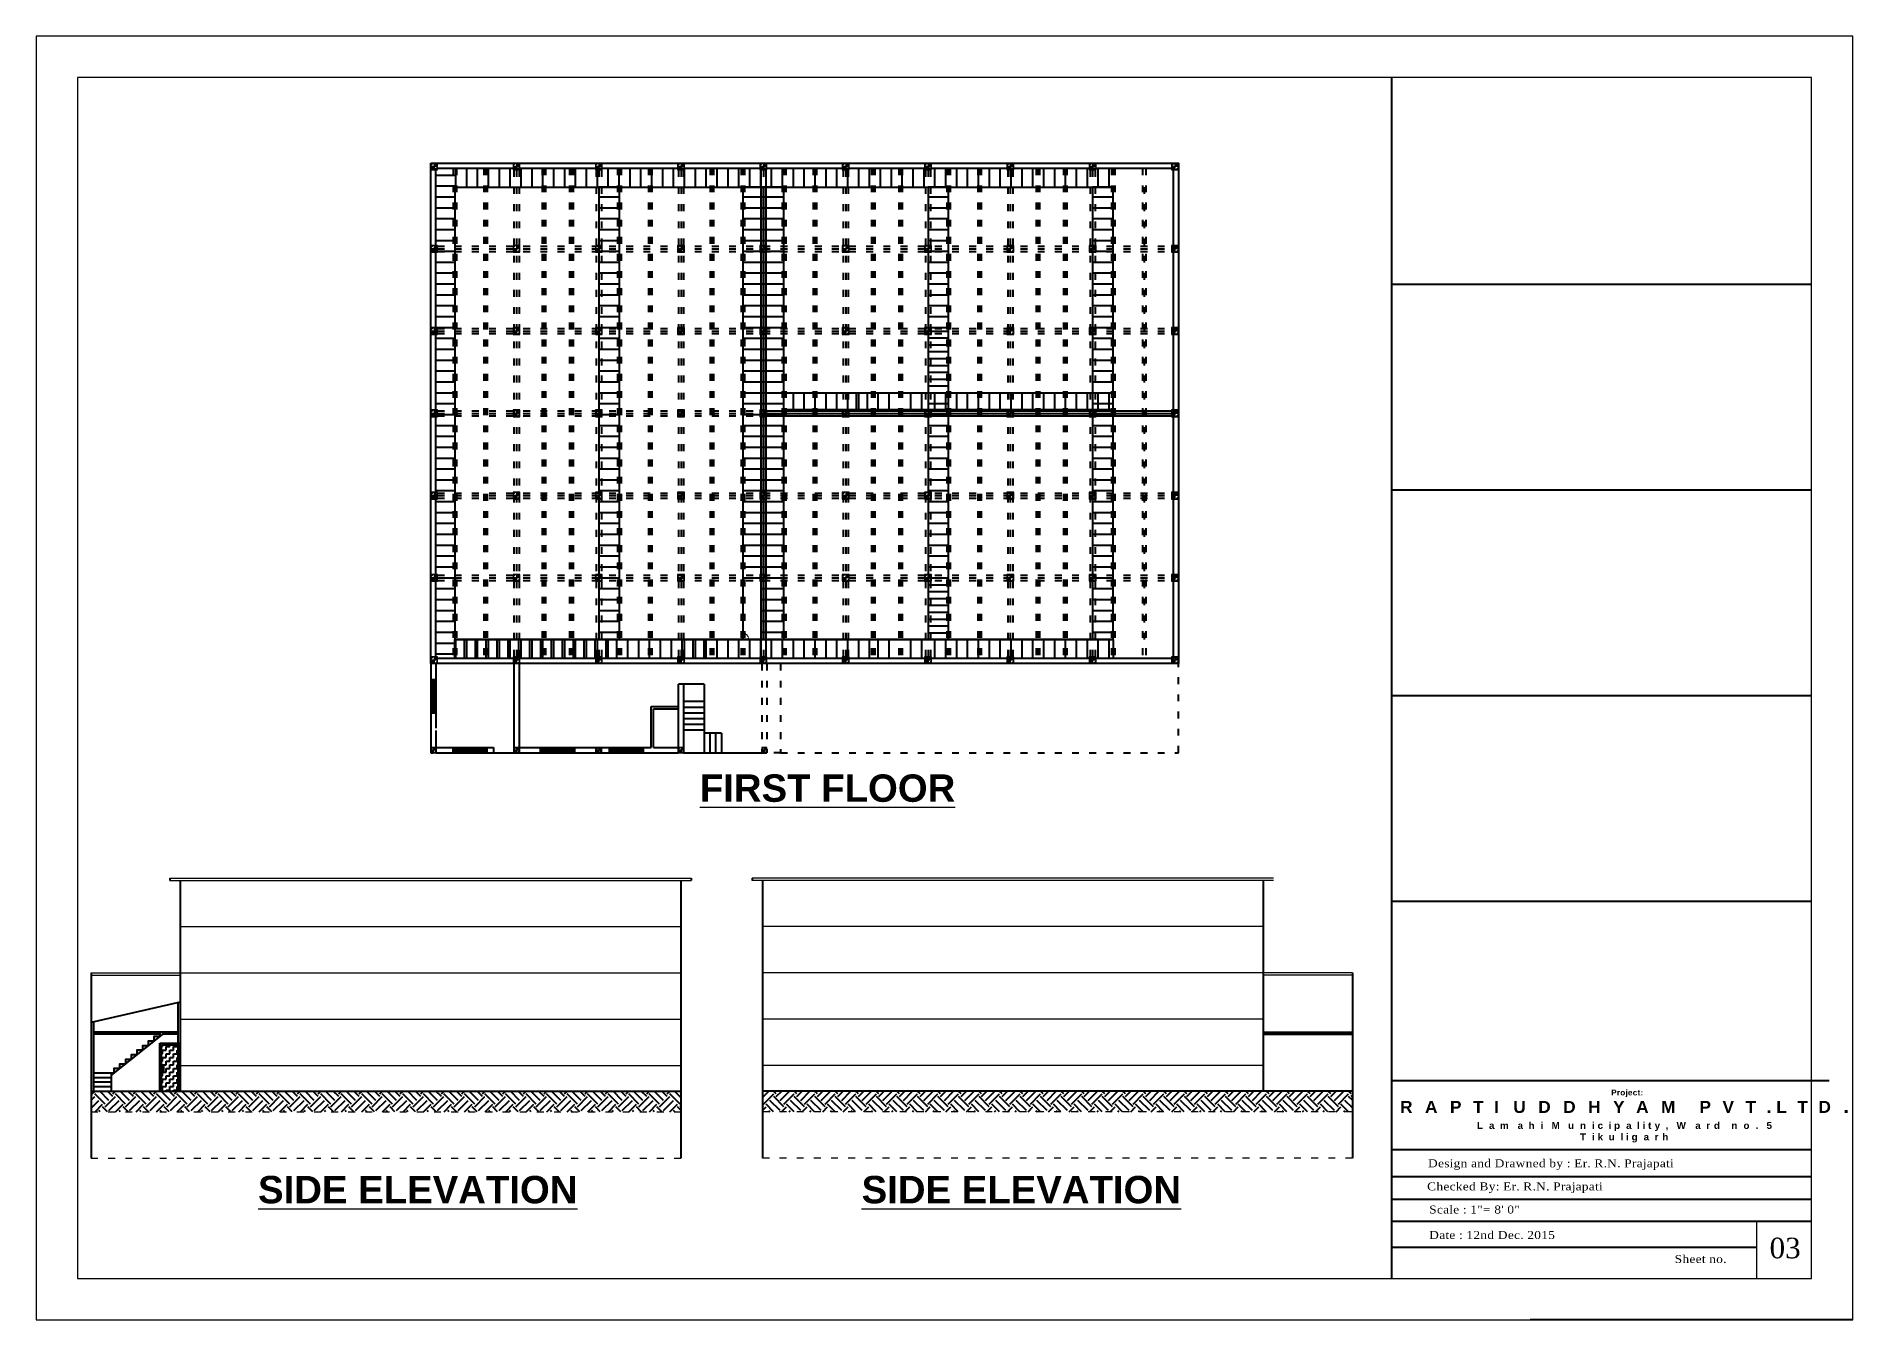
# Model space of a CAD drawing. Extents: x -2338379 to 930990, y -818978 to 106940.
# Drawn here: x 369081 to 372259, y -199437 to -197191 of the extents above; entities that cross this region are included whole.
import ezdxf

# ---------------------------------------------------------------- set-up
doc = ezdxf.new("R2010")
doc.units = 0
doc.header["$MEASUREMENT"] = 0
doc.linetypes.add('ACAD_ISO03W100', pattern=[30, 12, -18])
doc.layers.get('0').update_dxf_attribs({"linetype": 'CONTINUOUS', "lineweight": 30})
for name, color, linetype, lineweight in [('DIM', 6, 'CONTINUOUS', 20), ('Door', 5, 'CONTINUOUS', 5), ('STAIRCASE', 32, 'CONTINUOUS', 25), ('WALL', 1, 'CONTINUOUS', 40), ('way', 252, 'CONTINUOUS', 120), ('win&doors', 4, 'CONTINUOUS', 20)]:
    doc.layers.add(name, color=color, linetype=linetype, lineweight=lineweight)
doc.layers.add('dotline', color=113, linetype='ACAD_ISO03W100')
doc.layers.add('pillar12', color=7, linetype='CONTINUOUS')
doc.styles.get("Standard").update_dxf_attribs({"font": 'times.ttf', "height": 6})
doc.linetypes.add('ZIGZAG', pattern='A,0.0001,-0.2,[131,ltypeshp.shx,S=0.2,R=0,X=-0.2,Y=0],-0.4,[131,ltypeshp.shx,S=0.2,R=180,X=0.2,Y=0],-0.2', length=0.8001)
pattern_1 = [(90, (360629.016, -201776.878), (-19.05, 1e-15), [])]
pattern_2 = [(90, (363795.225, -201776.878), (-19.05, 1e-15), [])]
pattern_3 = [(0, (363795.225, -201776.878), (0, 19.05), [])]

# ---------------------------------------------------------------- blocks, each defined once
blk = doc.blocks.new('pill12')
h = blk.add_hatch(color=5)
h.paths.add_polyline_path([(-6, -6), (6, -6), (6, 6), (-6, 6)], flags=17)
edge = h.paths.add_edge_path(flags=17)
edge.add_line((6, 0), (-6, 0))
edge.add_line((0, 6), (0, -6))
for p, q in [((6, 0), (-6, 0)), ((0, 6), (0, -6))]:
    blk.add_line(p, q)
blk.add_lwpolyline([(-6, -6), (6, -6), (6, 6), (-6, 6)], close=True)
blk = doc.blocks.new('door')
at = {"layer": 'win&doors'}
for p, q in [((-12, 0), (0, 0)), ((0, 0), (0, 12))]:
    blk.add_line(p, q, dxfattribs=at)
at = {"layer": 'win&doors', "const_width": 0.125}
blk.add_lwpolyline([(-12, 0), (0, 0)], dxfattribs=at)
at = {"layer": 'win&doors'}
blk.add_arc((0, 0), 12, 90, 180, dxfattribs=at)
blk = doc.blocks.new('pill9')
h = blk.add_hatch(color=3)
h.paths.add_polyline_path([(-4.5, -4.5), (4.5, -4.5), (4.5, 4.5), (-4.5, 4.5)], flags=16)
edge = h.paths.add_edge_path()
edge.add_line((4.5, 0), (-4.5, 0))
edge.add_line((0, 4.5), (0, -4.5))
for p, q in [((4.5, 0), (-4.5, 0)), ((0, 4.5), (0, -4.5))]:
    blk.add_line(p, q)
blk.add_lwpolyline([(-4.5, -4.5), (4.5, -4.5), (4.5, 4.5), (-4.5, 4.5)], close=True)

msp = doc.modelspace()

# ---------------------------------------------------------------- hatches: boundary and pattern name
at = {"lineweight": 40}
h = msp.add_hatch(dxfattribs=at)
h.set_pattern_fill('EARTH', color=256, scale=4, angle=45, style=0)
h.set_pattern_definition([(45, (357109.615, -201664.222), (4e-15, 35.921024), [25.4, -25.4]), (45, (357102.88, -201657.487), (4e-15, 35.921024), [25.4, -25.4]), (45, (357096.145, -201650.752), (4e-15, 35.921024), [25.4, -25.4]), (135, (357096.145, -201646.262), (-35.921024, 4e-15), [25.4, -25.4]), (135, (357102.88, -201639.527), (-35.921024, 4e-15), [25.4, -25.4]), (135, (357109.615, -201632.791), (-35.921024, 4e-15), [25.4, -25.4])])
h.paths.add_polyline_path([(369176.99, -199073.04), (370208.99, -199073.04), (370208.99, -199037.04), (369176.99, -199037.04)])
h = msp.add_hatch(dxfattribs=at)
h.set_pattern_fill('EARTH', color=256, scale=4, angle=45, style=0)
h.set_pattern_definition([(135, (383450.96, -201664.222), (-4e-15, 35.921024), [25.4, -25.4]), (135, (383457.696, -201657.487), (-4e-15, 35.921024), [25.4, -25.4]), (135, (383464.432, -201650.752), (-4e-15, 35.921024), [25.4, -25.4]), (45, (383464.432, -201646.262), (35.921024, 4e-15), [25.4, -25.4]), (45, (383457.696, -201639.527), (35.921024, 4e-15), [25.4, -25.4]), (45, (383450.96, -201632.791), (35.921024, 4e-15), [25.4, -25.4])])
h.paths.add_polyline_path([(371383.59, -199073.04), (370351.59, -199073.04), (370351.59, -199037.04), (371383.59, -199037.04)])
at = {"layer": 'STAIRCASE', "lineweight": 40}
h = msp.add_hatch(color=5, dxfattribs=at)
h.paths.add_polyline_path([(369216.99, -199005.54), (369212.99, -199005.54), (369212.99, -199008.74)])
h.paths.add_polyline_path([(369226.99, -198997.54), (369216.99, -198997.54), (369216.99, -199005.54)])
h.paths.add_polyline_path([(369236.99, -198989.54), (369226.99, -198989.54), (369226.99, -198997.54)])
h.paths.add_polyline_path([(369239.99, -198981.54), (369236.99, -198981.54), (369236.99, -198989.54), (369239.99, -198987.14)])
h.paths.add_polyline_path([(369241.99, -198981.54), (369239.99, -198981.54), (369239.99, -198987.14), (369241.99, -198985.54)])
h.paths.add_polyline_path([(369246.99, -198981.54), (369241.99, -198981.54), (369241.99, -198985.54)])
h.paths.add_polyline_path([(369256.99, -198973.54), (369246.99, -198973.54), (369246.99, -198981.54)])
h.paths.add_polyline_path([(369263.49, -198968.34), (369263.49, -198965.54), (369256.99, -198965.54), (369256.99, -198973.54)])
h.paths.add_polyline_path([(369265.49, -198966.74), (369265.49, -198965.54), (369263.49, -198965.54), (369263.49, -198968.34)])
h.paths.add_polyline_path([(369266.99, -198965.54), (369265.49, -198965.54), (369265.49, -198966.74)])
h.paths.add_polyline_path([(369268.49, -198957.54), (369266.99, -198957.54), (369266.99, -198965.54), (369268.49, -198964.34)])
h.paths.add_polyline_path([(369270.49, -198958.04), (369269.99, -198957.54), (369268.49, -198957.54), (369268.49, -198964.34), (369270.49, -198962.74)])
h.paths.add_polyline_path([(369276.36, -198958.04), (369270.49, -198958.04), (369270.49, -198962.74)])
h.paths.add_polyline_path([(369276.99, -198957.54), (369269.99, -198957.54), (369270.49, -198958.04), (369276.36, -198958.04)])
h.paths.add_polyline_path([(369278.86, -198956.04), (369276.99, -198956.04), (369276.99, -198957.54)])
h.paths.add_polyline_path([(369282.61, -198953.04), (369276.99, -198953.04), (369276.99, -198956.04), (369278.86, -198956.04)])
h.paths.add_polyline_path([(369286.99, -198949.54), (369276.99, -198949.54), (369276.99, -198953.04), (369282.61, -198953.04)])
h.paths.add_polyline_path([(369296.99, -198941.54), (369286.99, -198941.54), (369286.99, -198949.54)])
h.paths.add_polyline_path([(369301.99, -198937.54), (369296.99, -198937.54), (369296.99, -198941.54)])
h.paths.add_polyline_path([(369306.99, -198933.54), (369296.99, -198933.54), (369296.99, -198937.54), (369301.99, -198937.54)])
at = {"layer": 'way', "lineweight": 40}
h = msp.add_hatch(dxfattribs=at)
h.set_pattern_fill('LINE', color=256, scale=6, style=0)
h.set_pattern_definition(pattern_3)
h.paths.add_polyline_path([(369780.17, -197421.62), (369813.17, -197421.62), (369813.17, -198279.62), (369780.17, -198279.62)])
h = msp.add_hatch(dxfattribs=at)
h.set_pattern_fill('LINE', color=256, scale=6, angle=90, style=0)
h.set_pattern_definition(pattern_2)
h.paths.add_polyline_path([(369813.17, -197421.62), (370965.17, -197421.62), (370965.17, -197454.62), (369813.17, -197454.62)])
h = msp.add_hatch(dxfattribs=at)
h.set_pattern_fill('LINE', color=256, scale=6, style=0)
h.set_pattern_definition(pattern_3)
h.paths.add_polyline_path([(370065.17, -198246.62), (370101.17, -198246.62), (370101.17, -197454.62), (370065.17, -197454.62)])
h = msp.add_hatch(dxfattribs=at)
h.set_pattern_fill('LINE', color=256, scale=6, style=0)
h.set_pattern_definition(pattern_3)
h.paths.add_polyline_path([(370348.67, -198234.62), (370317.17, -198234.62), (370317.17, -198246.62), (370353.17, -198246.62), (370353.17, -197454.62), (370317.17, -197454.62), (370317.17, -198150.62), (370348.67, -198150.62), (370348.67, -198162.62), (370317.17, -198162.62), (370317.17, -198174.62), (370348.67, -198174.62), (370348.67, -198198.62), (370317.17, -198198.62), (370317.17, -198210.62), (370348.67, -198210.62)])
h = msp.add_hatch(dxfattribs=at)
h.set_pattern_fill('LINE', color=256, scale=6, style=0)
h.set_pattern_definition(pattern_3)
h.paths.add_polyline_path([(370353.17, -198246.62), (370389.17, -198246.62), (370389.17, -197454.62), (370353.17, -197454.62)])
h = msp.add_hatch(dxfattribs=at)
h.set_pattern_fill('LINE', color=256, scale=6, style=0)
h.set_pattern_definition(pattern_3)
h.paths.add_polyline_path([(370641.17, -197706.62), (370677.17, -197706.62), (370677.17, -197454.62), (370641.17, -197454.62)])
h.paths.add_polyline_path([(370641.17, -198138.62), (370677.17, -198138.62), (370677.17, -197814.62), (370641.17, -197814.62)])
h = msp.add_hatch(dxfattribs=at)
h.set_pattern_fill('LINE', color=256, scale=6, style=0)
h.set_pattern_definition(pattern_3)
h.paths.add_polyline_path([(370929.17, -198246.62), (370965.17, -198246.62), (370965.17, -197454.62), (370929.17, -197454.62)])
h = msp.add_hatch(dxfattribs=at)
h.set_pattern_fill('LINE', color=256, scale=6, angle=90, style=0)
h.set_pattern_definition(pattern_2)
h.paths.add_polyline_path([(370527.17, -197844.62), (370527.17, -197814.62), (370389.17, -197814.62), (370389.17, -197844.62)])
h.paths.add_polyline_path([(370965.17, -197844.62), (370965.17, -197814.62), (370635.17, -197814.62), (370635.17, -197844.62)])
h = msp.add_hatch(dxfattribs=at)
h.set_pattern_fill('LINE', color=256, scale=6, angle=90, style=0)
h.set_pattern_definition(pattern_1)
h.paths.add_polyline_path([(370636.67, -197814.62), (370596.17, -197814.62), (370596.17, -197844.62), (370636.67, -197844.62)])
h.paths.add_polyline_path([(370590.17, -197814.62), (370548.17, -197814.62), (370548.17, -197844.62), (370590.17, -197844.62)])
h.paths.add_polyline_path([(370542.17, -197814.62), (370501.67, -197814.62), (370501.67, -197844.62), (370542.17, -197844.62)])
h = msp.add_hatch(dxfattribs=at)
h.set_pattern_fill('LINE', color=256, scale=6, angle=90, style=0)
h.set_pattern_definition(pattern_1)
h.paths.add_polyline_path([(370636.67, -198246.62), (370596.17, -198246.62), (370596.17, -198279.62), (370635.17, -198279.62), (370635.17, -198276.62), (370636.67, -198276.62)])
h.paths.add_polyline_path([(370590.17, -198246.62), (370548.17, -198246.62), (370548.17, -198279.62), (370590.17, -198279.62)])
h.paths.add_polyline_path([(370260.17, -198246.62), (369813.17, -198246.62), (369813.17, -198279.62), (370260.17, -198279.62)])
h = msp.add_hatch(dxfattribs=at)
h.set_pattern_fill('LINE', color=256, scale=6, angle=90, style=0)
h.set_pattern_definition(pattern_2)
h.paths.add_polyline_path([(370095.17, -198279.62), (370095.17, -198246.62), (369813.17, -198246.62), (369813.17, -198279.62)])
h.paths.add_polyline_path([(370563.17, -198246.62), (370563.17, -198279.62), (370575.17, -198279.62), (370575.17, -198246.62)])
h.paths.add_polyline_path([(370551.17, -198279.62), (370551.17, -198246.62), (370203.17, -198246.62), (370203.17, -198279.62)])
h.paths.add_polyline_path([(370611.17, -198279.62), (370611.17, -198246.62), (370599.17, -198246.62), (370599.17, -198279.62)])
h.paths.add_polyline_path([(370635.17, -198246.62), (370635.17, -198279.62), (370965.17, -198279.62), (370965.17, -198246.62)])

# ---------------------------------------------------------------- linework, layer by layer
at = {"lineweight": 40}
for p, q in [((371452.18, -197262.64), (371452.18, -199365.04)), ((370965.17, -198246.62), (370965.17, -198279.62)), ((370299.67, -198260.12), (370299.67, -198260.12)), ((370346.67, -198260.12), (370346.67, -198260.12)), ((369771.17, -198288.62), (369771.17, -198444.62)), ((369780.17, -198288.62), (369780.17, -198401.62)), ((369916.67, -198288.62), (369916.67, -198444.62)), ((369925.67, -198288.62), (369925.67, -198444.62)), ((370204.67, -198444.62), (370204.67, -198324.62)), ((370249.67, -198324.62), (370204.67, -198324.62)), ((370213.67, -198324.62), (370213.67, -198444.62)), ((370156.67, -198363.62), (370204.67, -198363.62)), ((370156.67, -198435.62), (370156.67, -198363.62)), ((370160.67, -198367.62), (370204.67, -198367.62)), ((370160.67, -198435.62), (370160.67, -198367.62)), ((369780.17, -198405.62), (369780.17, -198444.62)), ((369771.17, -198435.62), (369775.67, -198435.62)), ((369780.17, -198435.62), (369880.95, -198435.62)), ((369809.83, -198435.62), (369810.17, -198435.62)), ((369880.95, -198435.62), (369880.95, -198444.62)), ((369916.67, -198435.62), (370156.67, -198435.62)), ((370060.67, -198444.62), (370060.67, -198435.62)), ((370069.67, -198444.62), (370069.67, -198435.62)), ((370160.67, -198435.62), (370204.67, -198435.62)), ((369771.17, -198444.62), (369775.67, -198444.62)), ((369780.17, -198444.62), (369916.67, -198444.62)), ((369916.67, -198444.62), (370204.67, -198444.62)), ((369314.99, -198664.04), (369314.99, -198668.04)), ((369332.99, -198668.04), (369332.99, -199037.04)), ((370208.99, -198668.04), (370208.99, -199154.04)), ((370226.99, -198664.04), (370226.99, -198668.04)), ((370333.59, -198664.04), (370333.59, -198668.04)), ((370351.59, -198668.04), (370351.59, -199154.04)), ((371227.59, -198668.04), (371227.59, -199037.04)), ((369176.99, -198830.04), (369176.99, -198937.54)), ((371383.59, -198830.04), (371383.59, -198937.54)), ((369328.99, -198933.54), (369180.99, -198933.54)), ((369296.99, -198937.54), (369180.99, -198937.54)), ((369328.99, -198937.54), (369301.99, -198937.54)), ((371227.59, -198933.54), (371383.59, -198933.54)), ((371227.59, -198937.54), (371383.59, -198937.54)), ((371383.59, -198937.54), (371383.59, -199154.04)), ((369302.62, -198992.45), (369303.88, -198992.45)), ((369302.62, -199003.74), (369302.62, -198992.45)), ((369303.88, -199003.74), (369302.62, -199003.74)), ((369303.88, -198992.45), (369303.88, -199003.74)), ((369176.99, -199037.04), (370208.99, -199037.04)), ((371383.59, -199037.04), (370351.59, -199037.04))]:
    msp.add_line(p, q, dxfattribs=at)
for p, q in [((369314.99, -198664.04), (370226.99, -198664.04)), ((369314.99, -198668.04), (370226.99, -198668.04)), ((371245.59, -198664.04), (370333.59, -198664.04)), ((371245.59, -198668.04), (370333.59, -198668.04)), ((369332.99, -198749.04), (370208.99, -198749.04)), ((371227.59, -198749.04), (370351.59, -198749.04)), ((369176.99, -198830.04), (370208.99, -198830.04)), ((369176.99, -198834.04), (369332.99, -198834.04)), ((371383.59, -198830.04), (370351.59, -198830.04)), ((371383.59, -198834.04), (371227.59, -198834.04)), ((369332.99, -198911.04), (370208.99, -198911.04)), ((371227.59, -198911.04), (370351.59, -198911.04)), ((369332.99, -198992.04), (370208.99, -198992.04)), ((371227.59, -198992.04), (370351.59, -198992.04)), ((372090.33, -199265.24), (372090.33, -199365.04))]:
    msp.add_line(p, q)
at = {"color": 2, "linetype": 'ZIGZAG', "lineweight": 40, "ltscale": 0.2}
msp.add_line((369332.99, -198881.04), (369176.99, -198917.04), dxfattribs=at)
at = {"color": 6, "lineweight": 40}
msp.add_line((369328.99, -198881.96), (369328.99, -199037.04), dxfattribs=at)
at = {"color": 3}
for points in [[(372258.81, -199437.04), (372258.81, -197190.64), (369081.21, -197190.64), (369081.21, -199437.04)], [(372186.81, -199365.04), (372186.81, -197262.64), (369153.21, -197262.64), (369153.21, -199365.04)]]:
    msp.add_lwpolyline(points, close=True, dxfattribs=at)
at = {"lineweight": 40}
msp.add_lwpolyline([(369771.17, -197412.62), (371079.17, -197412.62), (371079.17, -198288.62), (369771.17, -198288.62)], close=True, dxfattribs=at)
for points in [[(372186.81, -197625.04), (371452.18, -197625.04)], [(372186.81, -197985.04), (371452.18, -197985.04)], [(372186.81, -198345.04), (371452.18, -198345.04)], [(372186.81, -198705.04), (371452.18, -198705.04)], [(372186.81, -199018.98), (371452.18, -199018.98)], [(372217.51, -199018.98), (371482.88, -199018.98)], [(372186.81, -199139.5), (371452.18, -199139.5)], [(372186.81, -199187.23), (371452.18, -199187.23)], [(372186.81, -199226.54), (371452.18, -199226.54)], [(372186.81, -199265.24), (371452.18, -199265.24)], [(372090.33, -199310.63), (371452.18, -199310.63)], [(372258.81, -199437.04), (371694.76, -199437.04)]]:
    msp.add_lwpolyline(points, dxfattribs=at)
at = {"layer": 'Door', "lineweight": 40}
for p, q in [((369774.17, -198315.12), (369774.17, -198375.12)), ((369777.17, -198315.12), (369777.17, -198375.12)), ((369780.17, -198375.12), (369771.17, -198375.12)), ((369810.17, -198444.62), (369810.17, -198435.62)), ((369870.17, -198438.62), (369810.17, -198438.62)), ((369870.17, -198444.62), (369870.17, -198435.62)), ((369963.17, -198444.62), (369963.17, -198435.62)), ((370023.17, -198438.62), (369963.17, -198438.62)), ((370023.17, -198444.62), (370023.17, -198435.62)), ((370069.59, -198444.62), (370069.59, -198435.62)), ((370083.17, -198435.62), (370083.17, -198444.62)), ((370143.17, -198438.62), (370083.17, -198438.62)), ((370143.17, -198444.62), (370143.17, -198435.62)), ((369870.17, -198441.62), (369810.17, -198441.62)), ((370023.17, -198441.62), (369963.17, -198441.62)), ((370143.17, -198441.62), (370083.17, -198441.62)), ((369296.99, -199037.04), (369296.99, -198953.04)), ((369296.99, -198953.04), (369332.7, -198953.04)), ((369296.99, -198953.04), (369296.99, -199007.04)), ((369299.99, -199037.04), (369299.99, -198956.04)), ((369299.99, -198956.04), (369329.7, -198956.04)), ((369299.99, -198959.12), (369301.96, -198959.12)), ((369299.99, -198971.82), (369301.96, -198971.82)), ((369301.96, -198959.12), (369301.96, -198956.04)), ((369301.96, -198965.47), (369308.31, -198965.47)), ((369301.96, -198971.82), (369301.96, -198965.47)), ((369301.96, -198978.17), (369308.31, -198978.17)), ((369301.96, -198984.52), (369301.96, -198978.17)), ((369308.31, -198959.12), (369314.66, -198959.12)), ((369308.31, -198965.47), (369308.31, -198959.12)), ((369308.31, -198971.82), (369314.66, -198971.82)), ((369308.31, -198978.17), (369308.31, -198971.82)), ((369314.66, -198959.12), (369314.66, -198956.04)), ((369314.66, -198965.47), (369321.01, -198965.47)), ((369314.66, -198971.82), (369314.66, -198965.47)), ((369314.66, -198978.17), (369321.01, -198978.17)), ((369314.66, -198984.52), (369314.66, -198978.17)), ((369321.01, -198959.12), (369327.36, -198959.12)), ((369321.01, -198965.47), (369321.01, -198959.12)), ((369321.01, -198971.82), (369327.36, -198971.82)), ((369321.01, -198978.17), (369321.01, -198971.82)), ((369327.36, -198959.12), (369327.36, -198956.04)), ((369327.36, -198965.47), (369329.7, -198965.47)), ((369327.36, -198971.82), (369327.36, -198965.47)), ((369327.36, -198978.17), (369329.7, -198978.17)), ((369327.36, -198984.52), (369327.36, -198978.17)), ((369329.7, -198956.04), (369329.7, -199037.04)), ((369332.7, -198953.04), (369332.7, -199037.04)), ((369299.99, -198984.52), (369301.96, -198984.52)), ((369299.99, -198997.22), (369301.96, -198997.22)), ((369299.99, -199009.92), (369301.96, -199009.92)), ((369301.96, -198990.87), (369308.31, -198990.87)), ((369301.96, -198997.22), (369301.96, -198990.87)), ((369301.96, -199003.57), (369302.62, -199003.57)), ((369301.96, -199009.92), (369301.96, -199003.57)), ((369303.88, -199003.57), (369308.31, -199003.57)), ((369308.31, -198984.52), (369314.66, -198984.52)), ((369308.31, -198990.87), (369308.31, -198984.52)), ((369308.31, -198997.22), (369314.66, -198997.22)), ((369308.31, -199003.57), (369308.31, -198997.22)), ((369308.31, -199009.92), (369314.66, -199009.92)), ((369308.31, -199016.27), (369308.31, -199009.92)), ((369314.66, -198990.87), (369321.01, -198990.87)), ((369314.66, -198997.22), (369314.66, -198990.87)), ((369314.66, -199003.57), (369321.01, -199003.57)), ((369314.66, -199009.92), (369314.66, -199003.57)), ((369321.01, -198984.52), (369327.36, -198984.52)), ((369321.01, -198990.87), (369321.01, -198984.52)), ((369321.01, -198997.22), (369327.36, -198997.22)), ((369321.01, -199003.57), (369321.01, -198997.22)), ((369321.01, -199009.92), (369327.36, -199009.92)), ((369321.01, -199016.27), (369321.01, -199009.92)), ((369327.36, -198990.87), (369329.7, -198990.87)), ((369327.36, -198997.22), (369327.36, -198990.87)), ((369327.36, -199003.57), (369329.7, -199003.57)), ((369327.36, -199009.92), (369327.36, -199003.57)), ((369299.99, -199022.62), (369301.96, -199022.62)), ((369299.99, -199035.32), (369301.96, -199035.32)), ((369301.96, -199016.27), (369308.31, -199016.27)), ((369301.96, -199022.62), (369301.96, -199016.27)), ((369301.96, -199028.97), (369308.31, -199028.97)), ((369301.96, -199035.32), (369301.96, -199028.97)), ((369308.31, -199022.62), (369314.66, -199022.62)), ((369308.31, -199028.97), (369308.31, -199022.62)), ((369308.31, -199035.32), (369314.66, -199035.32)), ((369308.31, -199037.04), (369308.31, -199035.32)), ((369314.66, -199016.27), (369321.01, -199016.27)), ((369314.66, -199022.62), (369314.66, -199016.27)), ((369314.66, -199028.97), (369321.01, -199028.97)), ((369314.66, -199035.32), (369314.66, -199028.97)), ((369321.01, -199022.62), (369327.36, -199022.62)), ((369321.01, -199028.97), (369321.01, -199022.62)), ((369321.01, -199035.32), (369327.36, -199035.32)), ((369321.01, -199037.04), (369321.01, -199035.32)), ((369327.36, -199016.27), (369329.7, -199016.27)), ((369327.36, -199022.62), (369327.36, -199016.27)), ((369327.36, -199028.97), (369329.7, -199028.97)), ((369327.36, -199035.32), (369327.36, -199028.97))]:
    msp.add_line(p, q, dxfattribs=at)
at = {"layer": 'dotline', "lineweight": 40}
for p, q in [((369810.17, -197421.62), (369810.17, -198279.62)), ((369816.17, -197421.62), (369816.17, -198279.62)), ((369864.17, -197421.62), (369864.17, -198279.62)), ((369867.17, -197421.62), (369867.17, -198279.62)), ((369870.17, -197421.62), (369870.17, -198279.62)), ((369966.17, -197421.62), (369966.17, -198279.62)), ((369969.17, -197421.62), (369969.17, -198279.62)), ((369972.17, -197421.62), (369972.17, -198279.62)), ((370014.17, -197421.62), (370014.17, -198279.62)), ((370017.17, -197421.62), (370017.17, -198279.62)), ((370020.17, -197421.62), (370020.17, -198279.62)), ((370098.17, -197421.62), (370098.17, -198279.62)), ((370101.17, -197421.62), (370101.17, -198279.62)), ((370104.17, -197421.62), (370104.17, -198279.62)), ((370152.17, -197421.62), (370152.17, -198279.62)), ((370155.17, -197421.62), (370155.17, -198279.62)), ((370158.17, -197421.62), (370158.17, -198279.62)), ((370260.17, -197421.62), (370260.17, -198279.62)), ((370263.17, -197421.62), (370263.17, -198279.62)), ((370266.17, -197421.62), (370266.17, -198279.62)), ((370314.17, -197421.62), (370314.17, -198279.62)), ((370317.17, -197421.62), (370317.17, -198279.62)), ((370320.17, -197421.62), (370320.17, -198279.62)), ((370386.17, -197421.62), (370386.17, -198279.62)), ((370389.17, -197421.62), (370389.17, -198279.62)), ((370392.17, -197421.62), (370392.17, -198279.62)), ((370440.17, -197421.62), (370440.17, -198279.62)), ((370443.17, -197421.62), (370443.17, -198279.62)), ((370446.17, -197421.62), (370446.17, -198279.62)), ((370542.17, -197421.62), (370542.17, -198279.62)), ((370545.17, -197421.62), (370545.17, -198279.62)), ((370548.17, -197421.62), (370548.17, -198279.62)), ((370590.17, -197421.62), (370590.17, -198279.62)), ((370593.17, -197421.62), (370593.17, -198279.62)), ((370596.17, -197421.62), (370596.17, -198279.62)), ((370674.17, -197421.62), (370674.17, -198279.62)), ((370677.17, -197421.62), (370677.17, -198279.62)), ((370680.17, -197421.62), (370680.17, -198279.62)), ((370728.17, -197421.62), (370728.17, -198279.62)), ((370731.17, -197421.62), (370731.17, -198279.62)), ((370734.17, -197421.62), (370734.17, -198279.62)), ((370830.17, -197421.62), (370830.17, -198279.62)), ((370833.17, -197421.62), (370833.17, -198279.62)), ((370836.17, -197421.62), (370836.17, -198279.62)), ((370878.17, -197421.62), (370878.17, -198279.62)), ((370881.17, -197421.62), (370881.17, -198279.62)), ((370884.17, -197421.62), (370884.17, -198279.62)), ((370962.17, -197421.62), (370962.17, -198279.62)), ((370965.17, -197421.62), (370965.17, -198279.62)), ((370968.17, -197421.62), (370968.17, -198279.62)), ((371016.17, -197421.62), (371016.17, -198279.62)), ((371022.17, -197421.62), (371022.17, -198279.62)), ((369916.67, -197424.62), (369916.67, -198276.62)), ((369921.17, -197424.62), (369921.17, -198276.62)), ((369925.67, -197424.62), (369925.67, -198276.62)), ((370060.67, -197424.62), (370060.67, -198276.62)), ((370065.17, -197424.62), (370065.17, -198276.62)), ((370069.67, -197424.62), (370069.67, -198276.62)), ((370204.67, -197424.62), (370204.67, -198279.62)), ((370209.17, -197424.62), (370209.17, -198276.62)), ((370213.67, -197424.62), (370213.67, -198276.62)), ((370353.17, -197424.62), (370353.17, -198276.62)), ((370492.67, -197424.62), (370492.67, -198276.62)), ((370497.17, -197424.62), (370497.17, -198276.62)), ((370501.67, -197424.62), (370501.67, -198276.62)), ((370636.67, -197424.62), (370636.67, -198276.62)), ((370641.17, -197424.62), (370641.17, -198276.62)), ((370645.67, -197424.62), (370645.67, -198276.62)), ((370780.67, -197424.62), (370780.67, -198276.62)), ((370785.17, -197424.62), (370785.17, -198276.62)), ((370789.67, -197424.62), (370789.67, -198276.62)), ((370924.67, -197424.62), (370924.67, -198276.62)), ((370929.17, -197424.62), (370929.17, -198276.62)), ((370933.67, -197424.62), (370933.67, -198276.62)), ((371019.17, -197454.62), (371019.17, -198246.62)), ((369783.17, -197558.12), (371067.17, -197558.12)), ((369783.17, -197558.12), (371067.17, -197558.12)), ((369783.17, -197562.62), (371067.17, -197562.62)), ((369783.17, -197562.62), (371067.17, -197562.62)), ((369783.17, -197567.12), (371067.17, -197567.12)), ((369783.17, -197567.12), (371067.17, -197567.12)), ((369783.17, -197702.12), (371067.17, -197702.12)), ((369783.17, -197706.62), (371067.17, -197706.62)), ((369783.17, -197711.12), (371067.17, -197711.12)), ((369783.17, -197846.12), (370348.67, -197846.12)), ((369783.17, -197850.62), (370348.67, -197850.62)), ((369783.17, -197855.12), (370348.67, -197855.12)), ((369783.17, -197990.12), (371067.17, -197990.12)), ((369783.17, -197994.62), (371067.17, -197994.62)), ((369783.17, -197999.12), (371067.17, -197999.12)), ((369783.17, -198134.12), (371067.17, -198134.12)), ((369783.17, -198138.62), (371067.17, -198138.62)), ((369783.17, -198143.12), (371067.17, -198143.12)), ((370350.17, -198288.62), (370350.17, -198444.62)), ((370359.17, -198288.62), (370359.17, -198444.62)), ((370383.17, -198288.62), (370383.17, -198444.62)), ((371079.17, -198444.62), (371079.17, -198288.62)), ((370383.17, -198444.62), (370359.17, -198444.62)), ((370383.17, -198444.62), (371079.17, -198444.62))]:
    msp.add_line(p, q, dxfattribs=at)
at = {"layer": 'dotline'}
for p, q in [((369176.99, -199073.04), (370208.99, -199073.04)), ((371383.59, -199073.04), (370351.59, -199073.04)), ((369176.99, -199154.04), (370208.99, -199154.04)), ((371383.59, -199154.04), (370351.59, -199154.04))]:
    msp.add_line(p, q, dxfattribs=at)
at = {"layer": 'pillar12', "color": 6, "lineweight": 40}
msp.add_line((369180.99, -198916.12), (369180.99, -199037.04), dxfattribs=at)
at = {"layer": 'pillar12', "lineweight": 40}
msp.add_line((369176.99, -198937.54), (369176.99, -199154.04), dxfattribs=at)
at = {"layer": 'STAIRCASE', "lineweight": 40}
for p, q in [((370641.17, -197706.62), (370677.17, -197706.62)), ((370641.17, -197706.62), (370641.17, -197814.62)), ((370677.17, -197814.62), (370677.17, -197706.62)), ((370641.17, -197718.62), (370677.17, -197718.62)), ((370641.17, -197730.62), (370677.17, -197730.62)), ((370641.17, -197742.62), (370677.17, -197742.62)), ((370641.17, -197754.62), (370677.17, -197754.62)), ((370641.17, -197766.62), (370677.17, -197766.62)), ((370641.17, -197778.62), (370677.17, -197778.62)), ((370641.17, -197790.62), (370677.17, -197790.62)), ((370641.17, -197802.62), (370677.17, -197802.62)), ((370641.17, -197814.62), (370677.17, -197814.62)), ((370641.16, -198138.62), (370677.17, -198138.62)), ((370641.16, -198138.62), (370641.16, -198246.62)), ((370641.16, -198150.62), (370677.17, -198150.62)), ((370677.17, -198246.62), (370677.17, -198138.62)), ((370641.16, -198162.62), (370677.17, -198162.62)), ((370641.16, -198174.62), (370677.17, -198174.62)), ((370641.16, -198186.62), (370677.17, -198186.62)), ((370641.16, -198198.62), (370677.17, -198198.62)), ((370641.16, -198210.62), (370677.17, -198210.62)), ((370641.16, -198222.62), (370677.17, -198222.62)), ((370641.16, -198234.62), (370677.17, -198234.62)), ((370641.16, -198246.62), (370677.17, -198246.62)), ((370249.67, -198324.62), (370249.67, -198444.62)), ((370213.67, -198354.62), (370249.67, -198354.62)), ((370213.67, -198364.62), (370249.67, -198364.62)), ((370213.67, -198374.62), (370249.67, -198374.62)), ((370213.67, -198384.62), (370249.67, -198384.62)), ((370213.67, -198394.62), (370249.67, -198394.62)), ((370213.67, -198404.62), (370249.67, -198404.62)), ((370249.67, -198404.62), (370249.67, -198440.62)), ((370279.67, -198410.62), (370249.67, -198410.62)), ((370259.67, -198410.62), (370259.67, -198444.62)), ((370269.67, -198410.62), (370269.67, -198444.62)), ((370279.67, -198410.62), (370279.67, -198444.62)), ((370213.67, -198444.62), (370359.17, -198444.62)), ((369212.99, -199008.74), (369306.99, -198933.54)), ((369212.99, -199037.04), (369212.99, -199005.54))]:
    msp.add_line(p, q, dxfattribs=at)
for points in [[(369296.99, -198933.54), (369296.99, -198941.54), (369286.99, -198941.54), (369286.99, -198949.54), (369276.99, -198949.54), (369276.99, -198957.54), (369266.99, -198957.54), (369266.99, -198965.54), (369256.99, -198965.54), (369256.99, -198973.54), (369246.99, -198973.54), (369246.99, -198981.54), (369236.99, -198981.54), (369236.99, -198989.54), (369226.99, -198989.54), (369226.99, -198997.54), (369216.99, -198997.54), (369216.99, -199005.54)], [(369216.99, -199005.54), (369180.99, -199005.54)], [(369212.99, -199013.54), (369180.99, -199013.54)], [(369212.99, -199021.54), (369180.99, -199021.54)], [(369212.99, -199029.54), (369180.99, -199029.54)]]:
    msp.add_lwpolyline(points, dxfattribs=at)
at = {"layer": 'WALL', "lineweight": 40}
for p, q in [((370348.67, -197424.62), (370348.67, -198276.62)), ((370357.67, -197424.62), (370357.67, -198276.62)), ((370348.67, -197846.12), (371067.17, -197846.12)), ((370348.67, -197850.62), (371067.17, -197850.62)), ((370348.67, -197855.12), (371067.17, -197855.12))]:
    msp.add_line(p, q, dxfattribs=at)
at = {"layer": 'way', "lineweight": 40}
for p, q in [((369813.17, -197454.62), (369813.17, -198246.62)), ((369813.17, -197454.62), (370965.17, -197454.62)), ((370965.17, -198246.62), (369813.17, -198246.62))]:
    msp.add_line(p, q, dxfattribs=at)
for points in [[(369780.17, -197421.62), (371070.17, -197421.62), (371070.17, -198279.62), (369780.17, -198279.62)], [(370065.17, -198246.62), (370101.17, -198246.62), (370101.17, -197454.62), (370065.17, -197454.62)], [(370317.17, -198246.62), (370353.17, -198246.62), (370353.17, -197454.62), (370317.17, -197454.62)], [(370353.17, -198246.62), (370389.17, -198246.62), (370389.17, -197454.62), (370353.17, -197454.62)], [(370641.17, -198246.62), (370677.17, -198246.62), (370677.17, -197454.62), (370641.17, -197454.62)], [(370929.17, -198246.62), (370965.17, -198246.62), (370965.17, -197454.62), (370929.17, -197454.62)], [(369813.17, -198246.62), (370965.17, -198246.62), (370965.17, -198279.62), (369813.17, -198279.62)]]:
    msp.add_lwpolyline(points, close=True, dxfattribs=at)
msp.add_lwpolyline([(370965.17, -197844.62), (370389.17, -197844.62), (370389.17, -197814.62), (370965.17, -197814.62)], dxfattribs=at)

# ---------------------------------------------------------------- block references
at = {"lineweight": 40, "rotation": 270}
msp.add_blockref('door', (370315.67, -198246.62), dxfattribs=at)
at = {"lineweight": 40}
for p in [(369775.67, -198440.12), (369921.17, -198440.12), (370065.17, -198440.12), (370209.17, -198440.12), (370354.67, -198440.12)]:
    msp.add_blockref('pill9', p, dxfattribs=at)
at = {"layer": 'pillar12'}
for p in [(369777.17, -197418.62), (369921.17, -197418.62), (370065.17, -197418.62), (370209.17, -197418.62), (370353.17, -197418.62), (370497.17, -197418.62), (370641.17, -197418.62), (370785.17, -197418.62), (370929.17, -197418.62), (371073.17, -197418.62), (369777.17, -197562.62), (369921.17, -197562.62), (370065.17, -197562.62), (370209.17, -197562.62), (370353.17, -197562.62), (370497.17, -197562.62), (370641.17, -197562.62), (370785.17, -197562.62), (370929.17, -197562.62), (371073.17, -197562.62), (369777.17, -197706.62), (369921.17, -197706.62), (370065.17, -197706.62), (370209.17, -197706.62), (370353.17, -197706.62), (370497.17, -197706.62), (370641.17, -197706.62), (370785.17, -197706.62), (370929.17, -197706.62), (371073.17, -197706.62), (369777.17, -197850.62), (369921.17, -197850.62), (370065.17, -197850.62), (370209.17, -197850.62), (370353.17, -197850.62), (370497.17, -197850.62), (370641.17, -197850.62), (370785.17, -197850.62), (370929.17, -197850.62), (371073.17, -197850.62), (369777.17, -197994.62), (369921.17, -197994.62), (370065.17, -197994.62), (370209.17, -197994.62), (370353.17, -197994.62), (370497.17, -197994.62), (370641.17, -197994.62), (370785.17, -197994.62), (370929.17, -197994.62), (371073.17, -197994.62), (369777.17, -198138.62), (369921.17, -198138.62), (370065.17, -198138.62), (370209.17, -198138.62), (370353.17, -198138.62), (370497.17, -198138.62), (370641.17, -198138.62), (370785.17, -198138.62), (370929.17, -198138.62), (371073.17, -198138.62), (369777.17, -198282.62), (369921.17, -198282.62), (370065.17, -198282.62), (370209.17, -198282.62), (370353.17, -198282.62), (370497.17, -198282.62), (370641.17, -198282.62), (370785.17, -198282.62), (370929.17, -198282.62), (371073.17, -198282.62)]:
    msp.add_blockref('pill12', p, dxfattribs=at)

# ---------------------------------------------------------------- texts
for s, insert, char_height, width, attachment_point in [('{\\fArial|b1|i0|c0|p34;\\L\\C1;FIRST FLOOR}', (370242, -198482.59), 48, 849.6948, 1), ('\\pi-24,l24,t24;{\\fArial Black|b1|i0|c0|p34;\\W0.9;\\T1.05;Project:\\P\\H2.1x;\\T2;RAPTI UDDHYAM PVT.LTD\\H1.143x;.\\H0.5208x;\\O\\P\\H0.9599x;\\oLamahi Municipality, Ward no. 5\\PTikuligarh}', (371864.37, -199034.43), 10, 762.9723, 2), ('\\pi-42,l42,t42;{\\W1.1;\\T1.05;Design and Drawned by : Er. R.N. Prajapati}', (371515.92, -199156.3), 14, 478.4843, 1), ('{\\fArial|b1|i0|c0|p34;\\L\\C1;SIDE ELEVATION}', (369469.09, -199185.37), 48, 712.813, 1), ('{\\fArial|b1|i0|c0|p34;\\L\\C1;SIDE ELEVATION}', (370525.03, -199185.37), 48, 712.813, 1), ('\\pi-42,l42,t42;{\\W1.1;\\T1.05;Checked By: Er. R.N. Prajapati}', (371514.36, -199196.75), 14, 478.4843, 1), ('\\pi-42,l42,t42;{\\W1.1;\\T1.05;Scale : 1"= 8\' 0"}', (371517.98, -199237.22), 14, 478.4843, 1), ('\\pi-42,l42,t42;{\\W1.1;\\T1.05;Date : 12nd Dec. 2015}', (371517.98, -199281.81), 14, 478.4843, 1), ('\\pi-42,l42,t42;{\\W1.1;\\T1.05;Sheet no.}', (371947.48, -199323.84), 14, 478.4843, 1)]:
    msp.add_mtext(s, dxfattribs=dict(insert=insert, char_height=char_height, width=width, attachment_point=attachment_point))
at = {"layer": 'DIM', "color": 0, "lineweight": 80, "insert": (372113.44, -199293.56), "char_height": 36, "width": 54.6723, "attachment_point": 1}
msp.add_mtext('03', dxfattribs=at)

doc.saveas('drawing.dxf')
